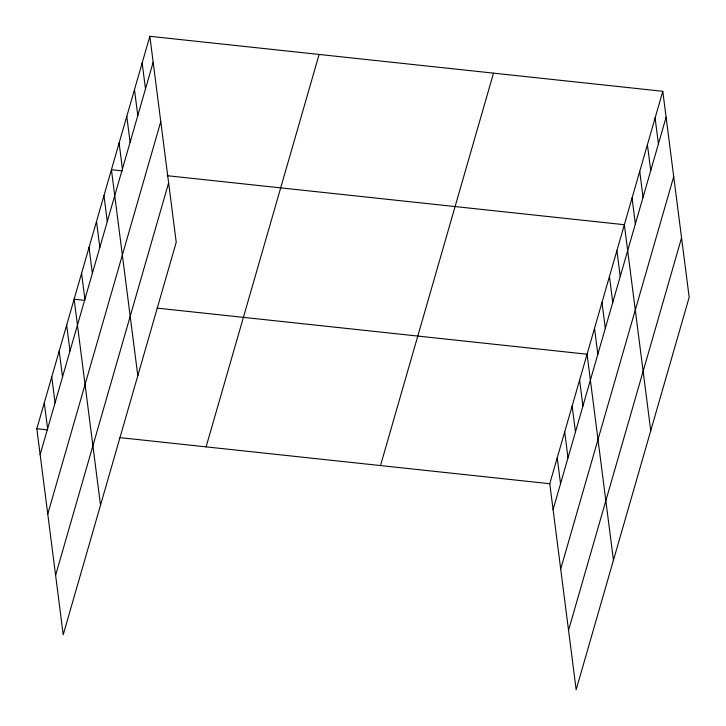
<?xml version="1.0" encoding="UTF-8"?>
<svg xmlns="http://www.w3.org/2000/svg" width="726" height="726" viewBox="0 0 726 726"><rect width="100%" height="100%" fill="white"/><g stroke="black" fill="none" stroke-linecap="round" stroke-linejoin="round"><path stroke-width="1.09" d="M149.846 36.3L176.227 242.284L63.216 634.705L36.826 428.721L149.846 36.3L662.784 91.294L689.174 297.279L576.154 689.7L549.773 483.716L662.784 91.294M40.148 454.63L153.168 62.209M47.762 514.053L160.773 121.632M55.603 575.282L168.623 182.861M206.102 446.871L319.113 54.45M380.497 465.566L493.517 73.144M553.085 509.625L666.105 117.204M560.699 569.048L673.71 176.627M568.54 630.277L681.56 237.856M122.34 170.891L111.423 169.721L137.804 375.705M167.116 175.692L624.36 224.715L650.741 430.709M85.042 300.392L74.125 299.221L100.515 505.205M157.125 308.114L587.062 354.215L613.452 560.2M36.826 428.721L47.753 429.892M119.826 437.615L549.773 483.716M655.097 117.984L658.418 143.893M647.41 144.665L650.732 170.574M639.724 171.345L643.045 197.263M632.047 198.035L635.359 223.944M616.9 250.615L620.222 276.524M609.441 276.515L612.762 302.424M601.981 302.415L605.303 328.324M594.521 328.315L597.843 354.224M579.602 380.115L582.924 406.025M572.142 406.015L575.464 431.925M564.683 431.916L568.004 457.825M557.223 457.816L560.545 483.725M142.16 62.981L145.481 88.899M134.473 89.67L137.795 115.579M126.787 116.351L130.108 142.26M119.1 143.04L122.422 168.949M103.963 195.621L107.276 221.53M96.504 221.521L99.825 247.43M89.044 247.421L92.365 273.33M81.584 273.321L84.906 299.23M66.665 325.121L69.986 351.03M59.205 351.021L62.527 376.93M51.746 376.921L55.067 402.83M44.286 402.821L47.607 428.73"/></g></svg>
